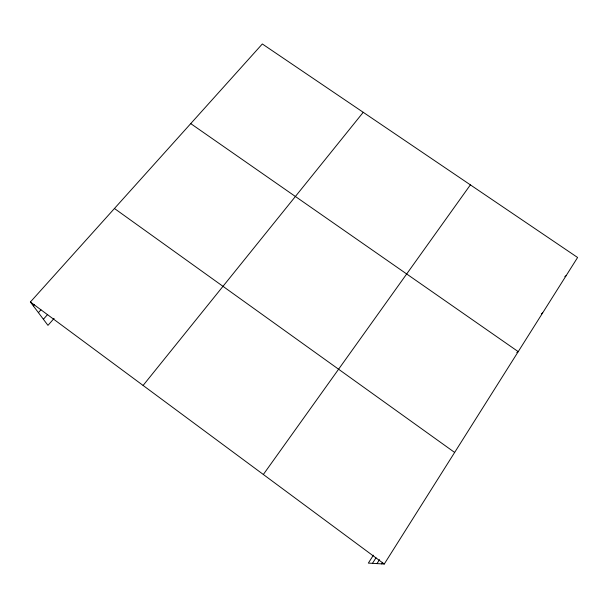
<?xml version="1.0" encoding="UTF-8"?>
<svg xmlns="http://www.w3.org/2000/svg" width="608" height="608" viewBox="0 0 608 608"><rect width="100%" height="100%" fill="white"/><g stroke="black" fill="none" stroke-linecap="round" stroke-linejoin="round"><path stroke-width="0.91" d="M373.411 555.165L368.342 563.107L384.264 564.034L577.6 257.488L262.329 43.966L30.4 301.994L47.971 325.364L54.097 318.394M381.619 563.882L382.622 562.294M376.983 563.608L379.491 559.649M372.476 563.35L376.002 557.802M263.34 474.491L470.379 184.87M143.1 385.449L363.234 112.305M43.388 319.276L47.667 314.435M38.41 312.649L40.934 309.822M33.303 305.862L34.565 304.448M564.794 276.716L566.177 275.591M541.348 313.865L542.663 312.877M516.77 352.625L518.221 351.637L190.745 123.614M114.441 208.491L454.64 452.443M30.4 301.994L384.264 564.034"/></g></svg>
